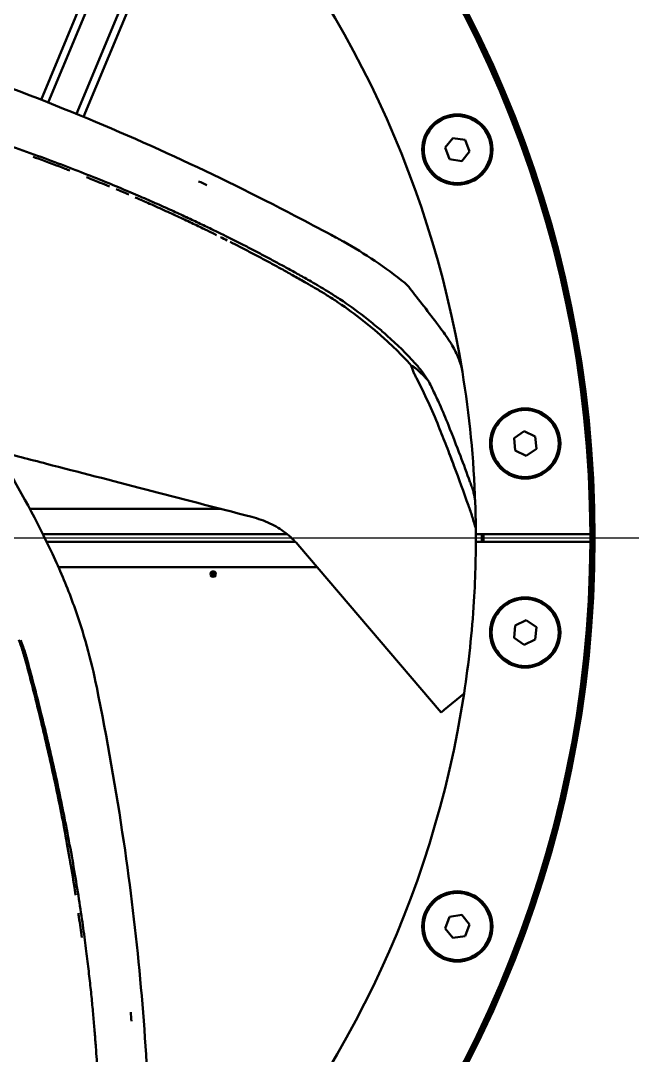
# Model space of a CAD drawing. Header units: millimetres. Extents: x 39335 to 110675, y -13954 to 36506.
# Drawn here: x 52980 to 53381, y 8985 to 9663 of the extents above; entities that cross this region are included whole.
import ezdxf

# ---------------------------------------------------------------- set-up
doc = ezdxf.new("R2010")
doc.units = ezdxf.units.MM
doc.linetypes.add('AM_ISO08W050', pattern=[18, 12, -1.5, 3, -1.5])
doc.linetypes.add('CHAIN', pattern=[0.3543, 0.2362, -0.0295, 0.0591, -0.0295])
for name, color, linetype, lineweight in [('AM_0', 7, 'Continuous', 50), ('AM_7', 4, 'AM_ISO08W050', 25), ('RED', 1, 'Continuous', 9)]:
    doc.layers.add(name, color=color, linetype=linetype, lineweight=lineweight)
doc.layers.add('AM_12', color=7, linetype='Continuous', lineweight=50, plot=False)

# ---------------------------------------------------------------- blocks, each defined once
blk = doc.blocks.new('*S275207')
at = {"layer": 'AM_12', "color": 142}
for p, q in [((-2251.81, 4272.21), (-2255.31, 4275.71)), ((-2251.81, 4275.71), (-2255.31, 4272.21))]:
    blk.add_line(p, q, dxfattribs=at)
blk.add_circle((-2253.56, 4273.96), 1.75, dxfattribs=at)
blk = doc.blocks.new('qwrgfqwefqwe')
at = {"layer": 'AM_0'}
for p, q in [((3797242.36, -146466.7), (3797139.29, -146715.51)), ((3797157.84, -146723.01), (3797260.83, -146474.35)), ((3797134.65, -146713.67), (3797207.7, -146537.3)), ((3797238.58, -146541.15), (3797162.46, -146724.92)), ((3797404.18, -146738.78), (3797399.09, -146745.07)), ((3797412.16, -146740.05), (3797404.18, -146738.78)), ((3797415.06, -146747.59), (3797412.16, -146740.05)), ((3797399.09, -146745.07), (3797401.99, -146752.61)), ((3797409.97, -146753.88), (3797415.06, -146747.59)), ((3797401.99, -146752.61), (3797409.97, -146753.88)), ((3797450.82, -146930.84), (3797444.2, -146935.47)), ((3797458.15, -146934.25), (3797450.82, -146930.84)), ((3797444.2, -146935.47), (3797444.91, -146943.53)), ((3797458.85, -146942.31), (3797458.15, -146934.25)), ((3797444.91, -146943.53), (3797452.23, -146946.94)), ((3797452.23, -146946.94), (3797458.85, -146942.31)), ((3797127.29, -146981.77), (3797252.51, -146981.77)), ((3797135.76, -146998.27), (3797295.7, -146998.27)), ((3797419.23, -146998.27), (3797494.23, -146998.27)), ((3797423.23, -146998.27), (3797423.23, -147003.27)), ((3797301.11, -147003.27), (3797138.21, -147003.27)), ((3797396.59, -147115.09), (3797302.64, -147004.99)), ((3797494.23, -147003.27), (3797419.23, -147003.27)), ((3797315.26, -147019.77), (3797145.91, -147019.77)), ((3797444.91, -147058.02), (3797444.2, -147066.07)), ((3797452.23, -147054.6), (3797444.91, -147058.02)), ((3797458.85, -147059.24), (3797452.23, -147054.6)), ((3797458.15, -147067.29), (3797458.85, -147059.24)), ((3797444.2, -147066.07), (3797450.82, -147070.7)), ((3797450.82, -147070.7), (3797458.15, -147067.29)), ((3797411.51, -147102.58), (3797398.57, -147113.43)), ((3797398.57, -147113.43), (3797396.59, -147115.09)), ((3797401.99, -147248.93), (3797399.09, -147256.48)), ((3797409.97, -147247.67), (3797401.99, -147248.93)), ((3797415.06, -147253.95), (3797409.97, -147247.67)), ((3797399.09, -147256.48), (3797404.18, -147262.76)), ((3797412.16, -147261.49), (3797415.06, -147253.95)), ((3797404.18, -147262.76), (3797412.16, -147261.49))]:
    blk.add_line(p, q, dxfattribs=at)
for centre, radius in [((3797407.07, -146746.33), 23), ((3797407.07, -146746.33), 22), ((3797451.53, -146938.89), 23), ((3797451.53, -146938.89), 22), ((3797451.53, -147062.65), 23), ((3797451.53, -147062.65), 22), ((3797407.07, -147255.21), 23), ((3797407.07, -147255.21), 22)]:
    blk.add_circle(centre, radius, dxfattribs=at)
for centre, radius, start, end in [((3796744.23, -147000.77), 2375, 270, 90), ((3796744.23, -147000.77), 2167, 270, 90), ((3796744.23, -147000.77), 1800.52, 270, 63.33422), ((3796744.23, -147000.77), 1800.52, 270, 63.33422), ((3796744.23, -147000.77), 1225, 270, 90), ((3796744.23, -147000.77), 1225, 270, 90), ((3796744.23, -147000.77), 879.76, 0, 359.9997), ((3796744.23, -147000.77), 751.74, 180.0003, 180), ((3796744.23, -147000.77), 752.74, 270, 90), ((3796744.23, -147000.77), 751, 270, 90), ((3796744.23, -147000.77), 750, 0.19099, 89.80901), ((3796744.23, -147000.77), 675, 9.28838, 42.9151), ((3797253.29, -147051.64), 210.73, 64.04902, 64.04903), ((3796744.53, -147000.71), 642.47, 10.58526, 10.58531), ((3796744.23, -147000.77), 675, 1.93051, 9.28838), ((3796744.23, -147000.77), 680, 359.78935, 0.21065), ((3796744.23, -147000.77), 750, 359.80901, 0.19099), ((3796744.23, -147000.77), 750, 270.19099, 359.80901), ((3796744.23, -147000.77), 675, 317.0849, 351.32502)]:
    blk.add_arc(centre, radius, start, end, dxfattribs=at)
at = {"layer": 'AM_0', "extrusion": (0, 0, -1)}
for centre, major_axis, ratio, start_param, end_param in [((3795896.06, -148252.89), (-2553.7, 545.56), 0.708453, 1.999069, 2.001607), ((3795892.69, -148241.48), (-2561.6, 568.94), 0.703595, 1.994757, 1.99729), ((3797367.45, -146842.56), (7.8, 6.25), 0.495297, 0.000305, 0.000842), ((3796767.11, -147395.93), (492.31, 635.87), 0.853573, 0.265981, 0.274826)]:
    blk.add_ellipse(centre, major_axis=major_axis, ratio=ratio, start_param=start_param, end_param=end_param, dxfattribs=at)
at = {"layer": 'AM_0'}
for points, knots in [([(3797300.71, -146789.69), (3797275.09, -146776.25), (3797248.82, -146763.28), (3797194.8, -146738.42), (3797166.98, -146726.51), (3797107.07, -146702.71), (3797074.83, -146690.96), (3797042.25, -146680.02)], [0, 0, 0, 0, 9.056912, 9.056912, 18.27427, 18.27427, 28.62589, 28.62589, 28.62589, 28.62589]), ([(3797311.32, -146832.76), (3797308.57, -146831.18), (3797305.88, -146829.67), (3797300.7, -146826.76), (3797298.2, -146825.37), (3797293.3, -146822.68), (3797290.91, -146821.38), (3797286.18, -146818.83), (3797283.85, -146817.58), (3797279.2, -146815.11), (3797276.88, -146813.89), (3797272.18, -146811.45), (3797269.81, -146810.22), (3797265.04, -146807.78), (3797262.65, -146806.57), (3797258.04, -146804.25), (3797255.82, -146803.15), (3797251.14, -146800.83), (3797248.68, -146799.63), (3797243.44, -146797.09), (3797240.65, -146795.75), (3797234.81, -146792.97), (3797231.75, -146791.54), (3797225.39, -146788.58), (3797222.08, -146787.07), (3797215.2, -146783.95), (3797211.63, -146782.36), (3797204.24, -146779.1), (3797200.41, -146777.43), (3797192.32, -146773.97), (3797188.06, -146772.18), (3797178.97, -146768.41), (3797174.14, -146766.44), (3797163.69, -146762.27), (3797158.07, -146760.07), (3797146.53, -146755.65), (3797140.61, -146753.43), (3797128.33, -146748.94), (3797121.98, -146746.67), (3797109.12, -146742.19), (3797102.63, -146739.98), (3797089.8, -146735.72), (3797083.47, -146733.66), (3797070.89, -146729.68), (3797064.65, -146727.75), (3797052.26, -146724.01), (3797046.11, -146722.2), (3797033.91, -146718.68), (3797027.86, -146716.98), (3797015.84, -146713.66), (3797009.86, -146712.05), (3797003.93, -146710.48)], [-34.147421, -34.147421, -34.147421, -34.147421, -32.781524, -32.781524, -31.415627, -31.415627, -30.04973, -30.04973, -28.683833, -28.683833, -27.317937, -27.317937, -25.95204, -25.95204, -24.586143, -24.586143, -23.220246, -23.220246, -21.854349, -21.854349, -20.488452, -20.488452, -19.122556, -19.122556, -17.756659, -17.756659, -16.390762, -16.390762, -15.024865, -15.024865, -13.658968, -13.658968, -12.293071, -12.293071, -10.927175, -10.927175, -9.561278, -9.561278, -8.195381, -8.195381, -6.829484, -6.829484, -5.463587, -5.463587, -4.09769, -4.09769, -2.731794, -2.731794, -1.365897, -1.365897, 0, 0, 0, 0]), ([(3797153.38, -146760.08), (3797152.42, -146759.7), (3797151.44, -146759.33), (3797144.74, -146756.74), (3797138.86, -146754.52), (3797131.62, -146751.85), (3797130.47, -146751.43), (3797129.31, -146751.01)], [0.67317035, 0.67317035, 0.67317035, 0.67317035, 0.68, 0.68, 0.72, 0.72, 0.72751951, 0.72751951, 0.72751951, 0.72751951]), ([(3797179.29, -146770.49), (3797175.42, -146768.88), (3797171.32, -146767.2), (3797166.09, -146765.1), (3797165.23, -146764.75), (3797164.35, -146764.4)], [0.60630256, 0.60630256, 0.60630256, 0.60630256, 0.64, 0.64, 0.64662232, 0.64662232, 0.64662232, 0.64662232]), ([(3797249.44, -146802.32), (3797247.55, -146801.38), (3797245.57, -146800.41), (3797240.89, -146798.12), (3797238.12, -146796.79), (3797232.33, -146794.02), (3797229.3, -146792.59), (3797222.99, -146789.64), (3797219.71, -146788.13), (3797212.88, -146785.02), (3797209.34, -146783.43), (3797202.65, -146780.46), (3797199.54, -146779.1), (3797196.29, -146777.69)], [0.3279981, 0.3279981, 0.3279981, 0.3279981, 0.36, 0.36, 0.4, 0.4, 0.44, 0.44, 0.48, 0.48, 0.52, 0.52, 0.5529473, 0.5529473, 0.5529473, 0.5529473]), ([(3797372.68, -146833.69), (3797360.01, -146823.58), (3797346.54, -146814.5), (3797329.91, -146805.1), (3797327.24, -146803.65), (3797324.57, -146802.24)], [0, 0, 0, 0, 5.023575, 5.023575, 5.971575, 5.971575, 5.971575, 5.971575]), ([(3797308.2, -146833.68), (3797305.47, -146832.11), (3797302.81, -146830.6), (3797297.67, -146827.71), (3797295.19, -146826.33), (3797290.34, -146823.64), (3797287.96, -146822.35), (3797283.28, -146819.8), (3797280.97, -146818.56), (3797276.35, -146816.1), (3797274.05, -146814.89), (3797269.4, -146812.45), (3797267.04, -146811.22), (3797262.58, -146808.93), (3797260.47, -146807.85), (3797258.42, -146806.81)], [0, 0, 0, 0, 0.04, 0.04, 0.08, 0.08, 0.12, 0.12, 0.16, 0.16, 0.2, 0.2, 0.24, 0.24, 0.2756002, 0.2756002, 0.2756002, 0.2756002]), ([(3797376.98, -146887.67), (3797374.29, -146884.73), (3797367.7, -146877.64), (3797356.37, -146867.49), (3797354.16, -146865.57), (3797349.07, -146861.3), (3797346.21, -146859), (3797338.09, -146852.73), (3797332.74, -146848.9), (3797324.9, -146843.71), (3797322.52, -146842.18), (3797317.99, -146839.39), (3797315.85, -146838.11), (3797313.69, -146836.85)], [-9.594806, -9.594806, -9.594806, -9.594806, -5.785895, -5.785895, -4.88687, -4.88687, -3.72464, -3.72464, -1.669246, -1.669246, -0.785468, -0.785468, 0, 0, 0, 0]), ([(3797379.57, -146886.42), (3797373.77, -146880.11), (3797367.72, -146874.13), (3797359.07, -146866.38), (3797356.87, -146864.47), (3797351.83, -146860.23), (3797349, -146857.95), (3797340.97, -146851.74), (3797335.68, -146847.94), (3797327.92, -146842.78), (3797325.56, -146841.26), (3797321.08, -146838.48), (3797318.96, -146837.21), (3797316.82, -146835.95)], [-8.434172, -8.434172, -8.434172, -8.434172, -5.732199, -5.732199, -4.841528, -4.841528, -3.691662, -3.691662, -1.655647, -1.655647, -0.779151, -0.779151, 0, 0, 0, 0]), ([(3797143.83, -147015.17), (3797133.99, -146993.77), (3797122.93, -146972.86), (3797098.46, -146932.01), (3797084.97, -146912.04), (3797064.12, -146884.34), (3797057.53, -146875.98), (3797050.76, -146867.78)], [0, 0, 0, 0, 7.089028, 7.089028, 14.304933, 14.304933, 17.496261, 17.496261, 17.496261, 17.496261]), ([(3797410.38, -146891.82), (3797409.95, -146889.16), (3797409.2, -146886.54), (3797407.2, -146881.17), (3797405.88, -146878.42), (3797402.52, -146872.4), (3797400.39, -146869.21), (3797398.18, -146866.21)], [0, 0, 0, 0, 0.80816, 0.80816, 1.753757, 1.753757, 3.020565, 3.020565, 3.020565, 3.020565]), ([(3797376.98, -146887.67), (3797377.5, -146887.99), (3797378.24, -146888.48), (3797379.89, -146889.73), (3797380.58, -146890.31), (3797382.75, -146892.19), (3797384.23, -146893.63), (3797385.56, -146895.07)], [-1.243804, -1.243804, -1.243804, -1.243804, -0.869316, -0.869316, -0.596201, -0.596201, 0, 0, 0, 0]), ([(3797380.28, -146895.94), (3797379.9, -146895.21), (3797379.53, -146894.46), (3797378.85, -146893.01), (3797378.53, -146892.29), (3797377.83, -146890.59), (3797377.54, -146889.76), (3797377.34, -146889.09)], [-0.4611369, -0.4611369, -0.4611369, -0.4611369, -0.3516059, -0.3516059, -0.2504878, -0.2504878, -0.1144234, -0.1144234, -0.1144234, -0.1144234]), ([(3797384.78, -146892.88), (3797384.05, -146891.82), (3797383.23, -146890.73), (3797381.87, -146889.06), (3797381.37, -146888.46), (3797380.62, -146887.6), (3797380.38, -146887.33), (3797379.95, -146886.85), (3797379.76, -146886.63), (3797379.57, -146886.42)], [-0.8913978, -0.8913978, -0.8913978, -0.8913978, -0.4458135, -0.4458135, -0.1999787, -0.1999787, -0.0884462, -0.0884462, -0.0000009, -0.0000009, -0.0000009, -0.0000009]), ([(3797394.87, -146927.6), (3797392.69, -146922.15), (3797390.36, -146916.77), (3797385.5, -146906.24), (3797382.93, -146901.04), (3797380.28, -146895.94)], [0.000001, 0.000001, 0.000001, 0.000001, 1.874315, 1.874315, 3.749421, 3.749421, 3.749421, 3.749421]), ([(3797388.24, -146897.97), (3797387.79, -146897.48), (3797387.35, -146897), (3797386.46, -146896.03), (3797386.01, -146895.55), (3797385.56, -146895.07)], [-0.4001203, -0.4001203, -0.4001203, -0.4001203, -0.2000565, -0.2000565, 0, 0, 0, 0]), ([(3797401.3, -146926.88), (3797401.29, -146926.85), (3797399.47, -146922.26), (3797396.21, -146914.58), (3797391.97, -146905.49), (3797389.49, -146900.44), (3797388.47, -146898.42), (3797388.24, -146897.97)], [-7.770202, -7.770202, -7.770202, -7.770202, -7.760436, -6.202759, -5.127385, -4.559872, -4.397173, -4.397173, -4.397173, -4.397173]), ([(3797414.34, -146979.38), (3797411.29, -146970.77), (3797408.15, -146962.15), (3797403.29, -146949.2), (3797401.64, -146944.88), (3797398.3, -146936.24), (3797396.6, -146931.92), (3797394.87, -146927.6)], [-5.941207, -5.941207, -5.941207, -5.941207, -2.970272, -2.970272, -1.485553, -1.485553, 0, 0, 0, 0]), ([(3797416.47, -146966.99), (3797416.11, -146965.99), (3797413.7, -146959.33), (3797408.75, -146945.97), (3797403.96, -146933.59), (3797401.3, -146926.88)], [-4.55572, -4.55572, -4.55572, -4.55572, -4.211717, -2.28368, -0.000004, -0.000004, -0.000004, -0.000004]), ([(3797272.56, -146986.96), (3797248.62, -146980.76), (3797202.3, -146968.76), (3797147.5, -146954.56), (3797116.08, -146946.42), (3797105.33, -146943.63)], [0, 0, 0, 0, 0.3333333, 0.6666667, 0.8453131, 0.8453131, 0.8453131, 0.8453131]), ([(3797414.34, -146979.38), (3797411.29, -146970.77), (3797408.15, -146962.15), (3797403.87, -146950.76), (3797402.83, -146948.01), (3797401.78, -146945.26)], [0, 0, 0, 0, 2.974446, 2.974446, 3.922199, 3.922199, 3.922199, 3.922199]), ([(3797418.85, -146978.03), (3797418.79, -146976.27), (3797418.51, -146974.41), (3797417.9, -146971.63), (3797417.65, -146970.68), (3797417.23, -146969.26), (3797417.08, -146968.79), (3797416.78, -146967.87), (3797416.63, -146967.43), (3797416.47, -146966.99)], [-1.27477, -1.27477, -1.27477, -1.27477, -0.638264, -0.638264, -0.314471, -0.314471, -0.150748, -0.150748, -0.000001, -0.000001, -0.000001, -0.000001]), ([(3797419.2, -146994.59), (3797418.46, -146992.01), (3797417.69, -146989.45), (3797416.08, -146984.4), (3797415.23, -146981.88), (3797414.34, -146979.38)], [-1.712679, -1.712679, -1.712679, -1.712679, -0.862279, -0.862279, 0, 0, 0, 0]), ([(3797418.85, -146978.03), (3797418.85, -146978.23), (3797418.86, -146978.43), (3797418.87, -146978.84), (3797418.88, -146979.04), (3797418.89, -146979.24)], [0.0000006, 0.0000006, 0.0000006, 0.0000006, 0.072539, 0.072539, 0.1450918, 0.1450918, 0.1450918, 0.1450918]), ([(3797418.89, -146979.24), (3797418.97, -146981.78), (3797419.04, -146984.34), (3797419.14, -146989.43), (3797419.18, -146992), (3797419.2, -146994.59)], [0, 0, 0, 0, 0.916873, 0.916873, 1.806361, 1.806361, 1.806361, 1.806361]), ([(3797417.95, -147042.26), (3797418.47, -147033.88), (3797418.82, -147025.61), (3797419.22, -147009.66), (3797419.27, -147001.89), (3797419.2, -146994.59)], [0, 0, 0, 0, 2.532036, 2.532036, 5.036399, 5.036399, 5.036399, 5.036399]), ([(3797171.02, -147098.49), (3797167.37, -147080.44), (3797162.39, -147062.61), (3797152.48, -147035.08), (3797148.36, -147025.02), (3797143.83, -147015.17)], [0, 0, 0, 0, 5.546376, 5.546376, 8.808507, 8.808507, 8.808507, 8.808507]), ([(3797411.51, -147102.58), (3797413.03, -147092.59), (3797414.33, -147082.56), (3797416.48, -147062.44), (3797417.33, -147052.36), (3797417.95, -147042.26)], [0, 0, 0, 0, 3.051192, 3.051192, 6.102757, 6.102757, 6.102757, 6.102757]), ([(3797124.2, -147080.26), (3797123.81, -147078.82), (3797123.4, -147077.39), (3797122.52, -147074.55), (3797122.06, -147073.13), (3797121.08, -147070.33), (3797120.56, -147068.93), (3797120.03, -147067.55)], [0, 0, 0, 0, 0.3333333, 0.3333333, 0.6666667, 0.6666667, 1, 1, 1, 1]), ([(3797125.48, -147080.53), (3797125.09, -147079.09), (3797124.67, -147077.65), (3797123.78, -147074.79), (3797123.31, -147073.37), (3797122.32, -147070.56), (3797121.8, -147069.16), (3797121.26, -147067.77)], [0, 0, 0, 0, 0.3333333, 0.3333333, 0.6666667, 0.6666667, 1, 1, 1, 1]), ([(3797157.25, -147234.73), (3797157.09, -147233.72), (3797156.93, -147232.7), (3797155.82, -147225.61), (3797154.8, -147219.41), (3797152.6, -147206.61), (3797151.41, -147200), (3797148.92, -147186.7), (3797147.61, -147180.01), (3797144.94, -147166.84), (3797143.57, -147160.37), (3797140.78, -147147.55), (3797139.35, -147141.21), (3797136.45, -147128.67), (3797134.97, -147122.47), (3797131.97, -147110.2), (3797130.44, -147104.14), (3797127.35, -147092.11), (3797125.78, -147086.16), (3797124.2, -147080.26)], [0.6732314, 0.6732314, 0.6732314, 0.6732314, 0.68, 0.68, 0.72, 0.72, 0.76, 0.76, 0.8, 0.8, 0.84, 0.84, 0.88, 0.88, 0.92, 0.92, 0.96, 0.96, 1, 1, 1, 1]), ([(3797173.28, -147407.88), (3797173.27, -147404.71), (3797173.24, -147401.62), (3797173.16, -147395.68), (3797173.11, -147392.82), (3797173, -147387.24), (3797172.93, -147384.51), (3797172.77, -147379.14), (3797172.69, -147376.5), (3797172.5, -147371.24), (3797172.39, -147368.62), (3797172.16, -147363.33), (3797172.04, -147360.66), (3797171.77, -147355.31), (3797171.62, -147352.64), (3797171.33, -147347.48), (3797171.17, -147345.01), (3797170.84, -147339.8), (3797170.65, -147337.07), (3797170.23, -147331.25), (3797170, -147328.17), (3797169.48, -147321.72), (3797169.19, -147318.36), (3797168.57, -147311.37), (3797168.23, -147307.75), (3797167.49, -147300.24), (3797167.08, -147296.35), (3797166.21, -147288.31), (3797165.73, -147284.16), (3797164.69, -147275.43), (3797164.11, -147270.84), (3797162.83, -147261.09), (3797162.12, -147255.92), (3797160.51, -147244.78), (3797159.6, -147238.81), (3797157.66, -147226.61), (3797156.62, -147220.38), (3797154.37, -147207.5), (3797153.16, -147200.86), (3797150.62, -147187.48), (3797149.28, -147180.75), (3797146.56, -147167.51), (3797145.17, -147161.01), (3797142.33, -147148.12), (3797140.88, -147141.75), (3797137.92, -147129.15), (3797136.42, -147122.92), (3797133.37, -147110.6), (3797131.82, -147104.5), (3797128.68, -147092.43), (3797127.09, -147086.45), (3797125.48, -147080.53)], [-34.147421, -34.147421, -34.147421, -34.147421, -32.781524, -32.781524, -31.415627, -31.415627, -30.04973, -30.04973, -28.683833, -28.683833, -27.317937, -27.317937, -25.95204, -25.95204, -24.586143, -24.586143, -23.220246, -23.220246, -21.854349, -21.854349, -20.488452, -20.488452, -19.122556, -19.122556, -17.756659, -17.756659, -16.390762, -16.390762, -15.024865, -15.024865, -13.658968, -13.658968, -12.293071, -12.293071, -10.927175, -10.927175, -9.561278, -9.561278, -8.195381, -8.195381, -6.829484, -6.829484, -5.463587, -5.463587, -4.09769, -4.09769, -2.731794, -2.731794, -1.365897, -1.365897, 0, 0, 0, 0]), ([(3797205.27, -147377.16), (3797204.1, -147348.25), (3797202.19, -147319.01), (3797196.72, -147259.8), (3797193.12, -147229.75), (3797183.78, -147165.97), (3797177.83, -147132.17), (3797171.02, -147098.49)], [0, 0, 0, 0, 9.056912, 9.056912, 18.27427, 18.27427, 28.62589, 28.62589, 28.62589, 28.62589]), ([(3797161.2, -147262.42), (3797160.65, -147258.25), (3797160.05, -147253.87), (3797159.26, -147248.28), (3797159.13, -147247.36), (3797158.99, -147246.43)], [0.60624952, 0.60624952, 0.60624952, 0.60624952, 0.64, 0.64, 0.64660019, 0.64660019, 0.64660019, 0.64660019])]:
    blk.add_open_spline(points, degree=3, knots=knots, dxfattribs=at)
for points in [[(3797243.07, -146769.69), (3797241.3, -146768.83), (3797239.52, -146767.99), (3797237.75, -146767.14)], [(3797192.02, -146775.85), (3797189.36, -146774.71), (3797186.6, -146773.54), (3797183.73, -146772.34)], [(3797300.71, -146789.69), (3797300.72, -146789.69), (3797300.72, -146789.7), (3797300.72, -146789.7)], [(3797324.6, -146802.26), (3797316.66, -146798.07), (3797308.72, -146793.89), (3797300.75, -146789.71)], [(3797256.48, -146805.83), (3797255, -146805.09), (3797253.54, -146804.36), (3797252.05, -146803.61)], [(3797372.68, -146833.69), (3797372.68, -146833.69), (3797372.68, -146833.69), (3797372.68, -146833.69)], [(3797375.25, -146836.3), (3797374.5, -146835.36), (3797373.65, -146834.47), (3797372.69, -146833.7)], [(3797379.12, -146841.19), (3797377.85, -146839.56), (3797376.57, -146837.94), (3797375.28, -146836.33)], [(3797398.18, -146866.21), (3797391.97, -146857.8), (3797385.61, -146849.48), (3797379.12, -146841.19)], [(3797377.3, -146888.98), (3797377.17, -146888.54), (3797377.06, -146888.09), (3797376.98, -146887.67)], [(3797377.44, -146889.42), (3797377.42, -146889.35), (3797377.4, -146889.28), (3797377.38, -146889.22)], [(3797302.64, -147004.99), (3797301.47, -147003.61), (3797298.93, -147000.95), (3797294.61, -146997.29), (3797289.79, -146994.02), (3797284.5, -146991.17), (3797278.77, -146988.78), (3797274.67, -146987.51), (3797272.56, -146986.96)], [(3797143.83, -147015.17), (3797143.83, -147015.17), (3797143.83, -147015.17), (3797143.83, -147015.17)], [(3797193.78, -147317.24), (3797193.63, -147315.28), (3797193.48, -147313.32), (3797193.32, -147311.35)]]:
    blk.add_open_spline(points, degree=3, dxfattribs=at)
at = {"layer": 'AM_7', "linetype": 'CHAIN', "ltscale": 14.112334}
blk.add_line((3799213.49, -147000.77), (3793391.55, -147000.77), dxfattribs=at)
at = {"layer": 'AM_7', "linetype": 'Continuous'}
blk.add_line((3800276.66, -147000.77), (3793676.19, -147000.77), dxfattribs=at)
at = {"layer": 'AM_12'}
blk.add_blockref('*S275207', (3799500.79, -151298.33), dxfattribs=at)

msp = doc.modelspace()

# ---------------------------------------------------------------- block references
at = {"layer": 'RED'}
msp.add_blockref('qwrgfqwefqwe', (-3744140.81, 156324.66), dxfattribs=at)

doc.saveas('drawing.dxf')
